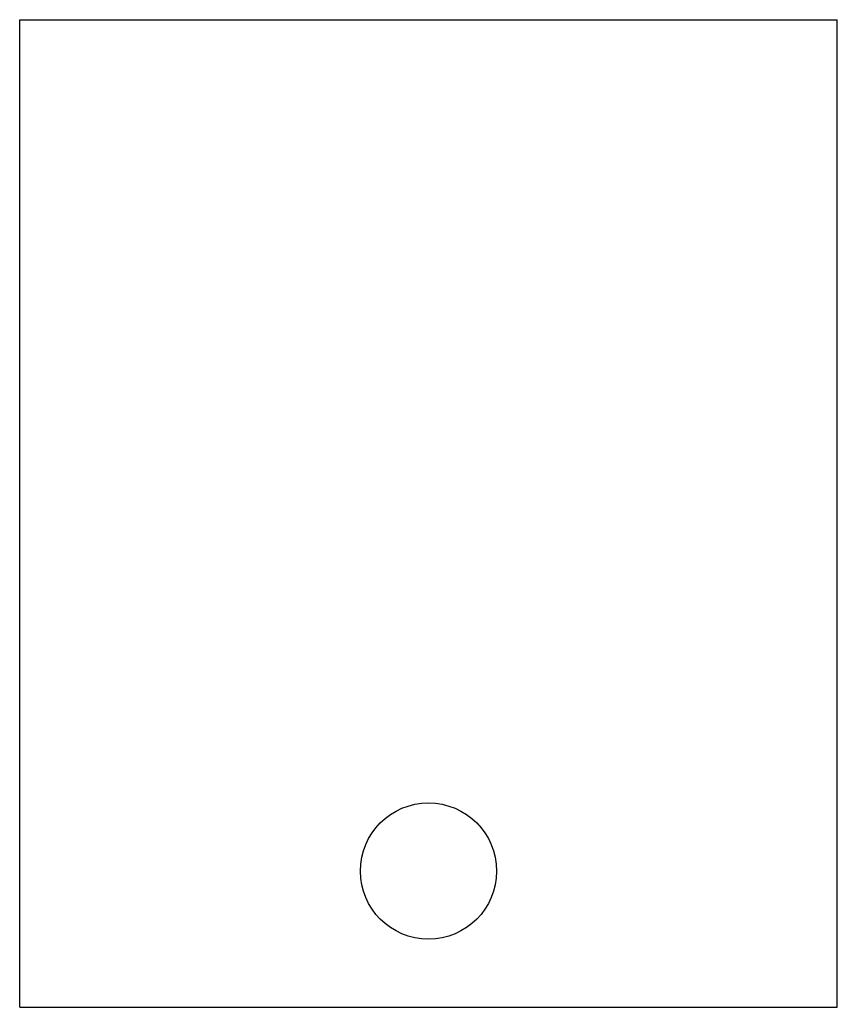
# Model space of a CAD drawing. Header units: inches. Extents: x 0 to 6, y 0 to 7.25.
import ezdxf

# ---------------------------------------------------------------- set-up
doc = ezdxf.new("R2010")
doc.units = ezdxf.units.IN
doc.header["$MEASUREMENT"] = 0
doc.layers.add('CUT', color=7, linetype='Continuous')

msp = doc.modelspace()

# ---------------------------------------------------------------- linework, layer by layer
at = {"layer": 'CUT'}
for p, q in [((0, 0), (0, 7.25)), ((0, 7.25), (6, 7.25)), ((6, 0), (6, 7.25)), ((0, 0), (6, 0))]:
    msp.add_line(p, q, dxfattribs=at)
msp.add_circle((3, 1), 0.5, dxfattribs=at)

doc.saveas('drawing.dxf')
